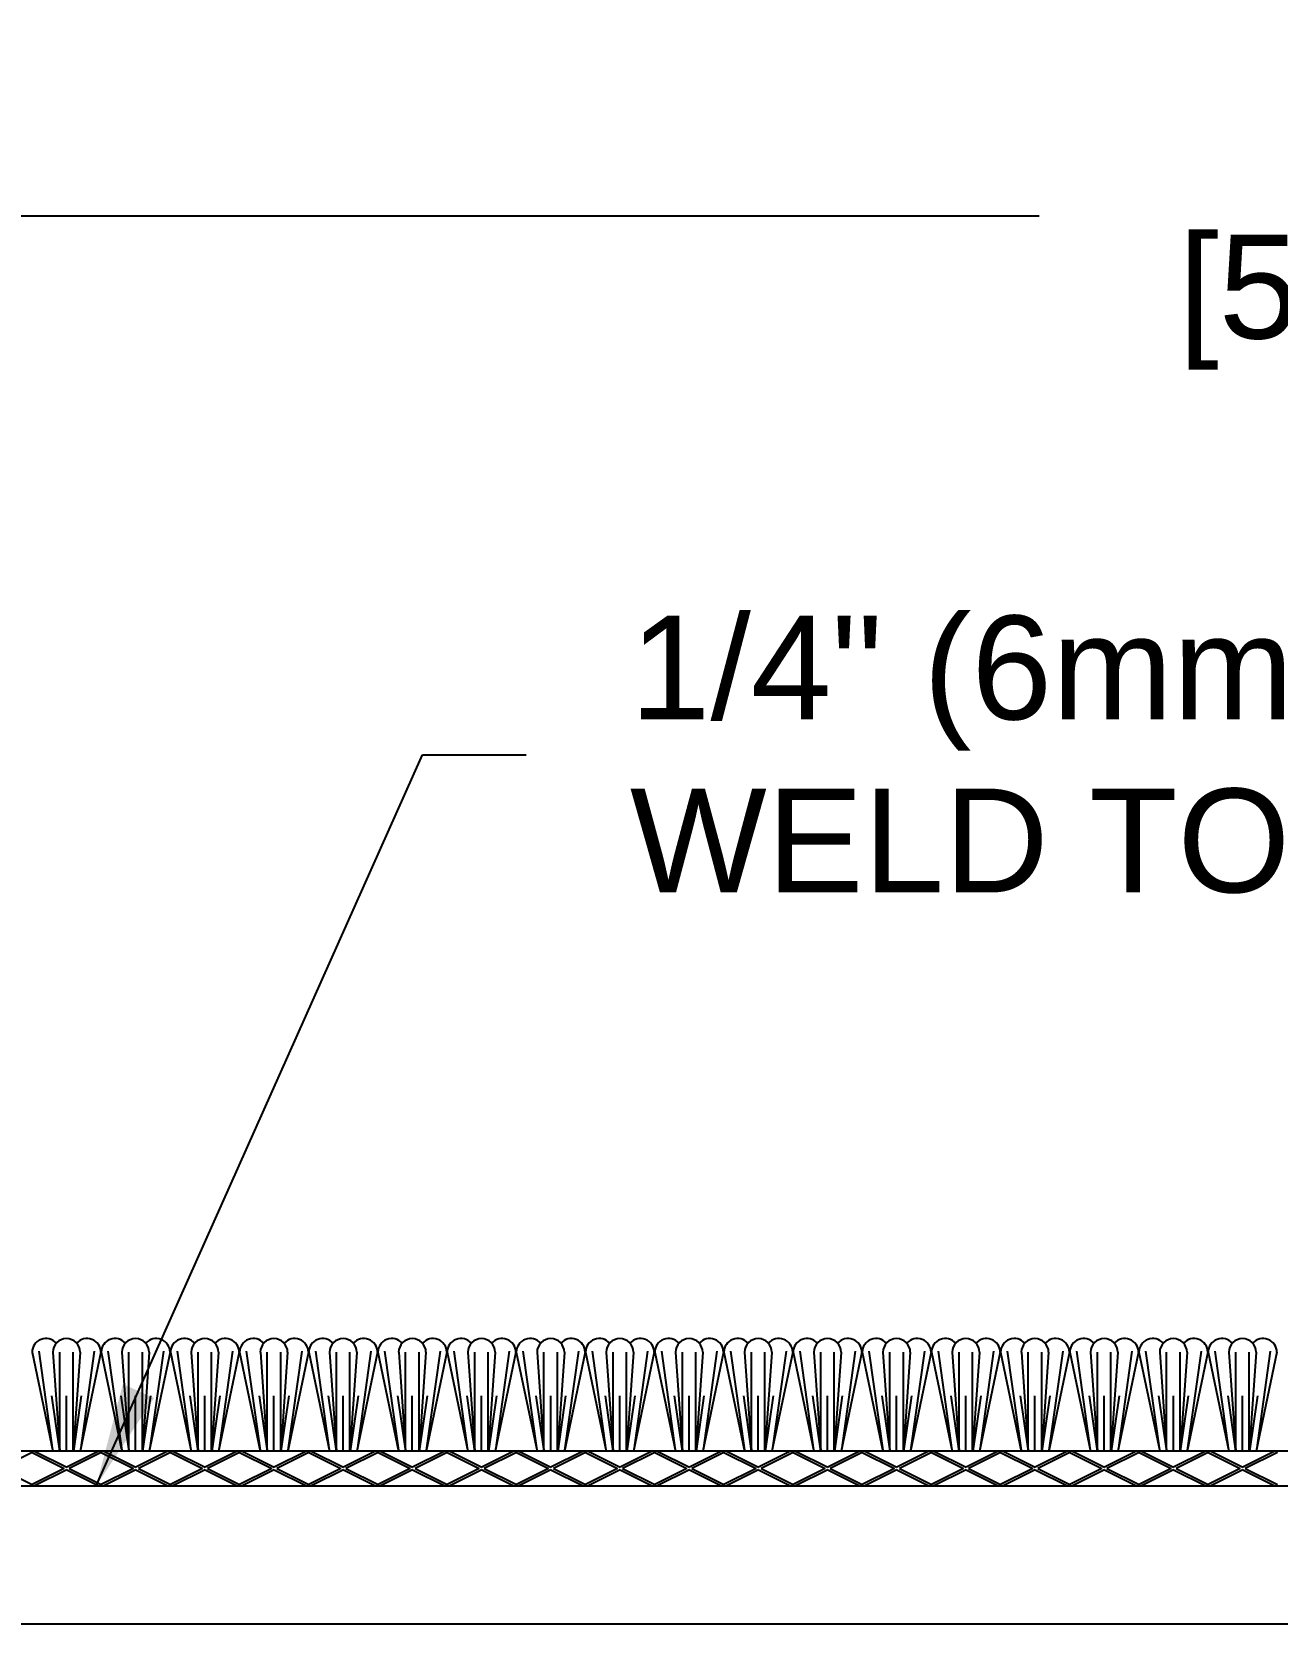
# Model space of a CAD drawing. Header units: inches. Extents: x -3.4 to 54.7, y -1.4 to 10.7.
# Drawn here: x 9.353 to 11.603, y 4.055 to 6.932 of the extents above; entities that cross this region are included whole.
import ezdxf

# ---------------------------------------------------------------- set-up
doc = ezdxf.new("R2010")
doc.units = ezdxf.units.IN
doc.header["$MEASUREMENT"] = 0
for name, color, linetype in [('Conditions', 1, 'Continuous'), ('Dimensions', 3, 'Continuous'), ('Metals', 7, 'Continuous'), ('Text', 2, 'Continuous')]:
    doc.layers.add(name, color=color, linetype=linetype)
doc.styles.add('ARIAL', font='arial.ttf')
doc.dimstyles.new('Arial', dxfattribs={"dimscale": 1.5, "dimtxt": 0.125, "dimasz": 0.125, "dimexe": 0.125, "dimexo": 0.125, "dimgap": 0.125, "dimtad": 0, "dimtih": 1, "dimtoh": 1, "dimdec": 4, "dimzin": 0, "dimdsep": 46, "dimlunit": 4, "dimtxsty": 'ARIAL', "dimcen": 0.125, "dimadec": 0, "dimazin": 0, "dimtfac": 1, "dimtdec": 4, "dimtofl": 0, "dimtmove": 0, "dimatfit": 3, "dimfxl": 0, "dimfrac": 2, "dimtolj": 1, "dimtzin": 0, "dimarcsym": 0})

# ---------------------------------------------------------------- blocks, each defined once
blk = doc.blocks.new('*D14')
at = {"layer": 'Defpoints', "color": 0}
for p in [(23.4536, 8.5789), (0.2542, 4.4823), (23.4536, 4.4823)]:
    blk.add_point(p, dxfattribs=at)
at = {"layer": 'Dimensions', "color": 0, "lineweight": -2}
for p, q in [((0.2542, 4.6698), (0.2542, 8.7664)), ((23.4536, 4.6698), (23.4536, 8.7664)), ((0.4417, 8.5789), (11.1225, 8.5789)), ((23.2661, 8.5789), (12.7065, 8.5789))]:
    blk.add_line(p, q, dxfattribs=at)
at = {"layer": 'Dimensions', "color": 0}
for points in [[(0.4417, 8.6101), (0.4417, 8.5476), (0.2542, 8.5789)], [(23.2661, 8.6101), (23.2661, 8.5476), (23.4536, 8.5789)]]:
    blk.add_solid(points, dxfattribs=at)
at = {"layer": 'Dimensions', "color": 0, "insert": (11.9145, 8.5789), "char_height": 0.1875, "attachment_point": 5, "style": 'ARIAL'}
blk.add_mtext('\\A1;1\'-11 3/16"\\P [589mm]', dxfattribs=at)
blk = doc.blocks.new('*D18')
at = {"layer": 'Defpoints', "color": 0}
for p in [(1.0001, 7.6035), (1.0001, 4.4773), (22.7077, 4.4773)]:
    blk.add_point(p, dxfattribs=at)
at = {"layer": 'Dimensions', "color": 0, "lineweight": -2}
for p, q in [((1.0001, 4.6648), (1.0001, 7.791)), ((22.7077, 4.6648), (22.7077, 7.791)), ((1.1876, 7.6035), (11.08, 7.6035)), ((22.5202, 7.6035), (12.6641, 7.6035))]:
    blk.add_line(p, q, dxfattribs=at)
at = {"layer": 'Dimensions', "color": 0}
for points in [[(1.1876, 7.6347), (1.1876, 7.5722), (1.0001, 7.6035)], [(22.5202, 7.6347), (22.5202, 7.5722), (22.7077, 7.6035)]]:
    blk.add_solid(points, dxfattribs=at)
at = {"layer": 'Dimensions', "color": 0, "insert": (11.872, 7.6035), "char_height": 0.1875, "attachment_point": 5, "style": 'ARIAL'}
blk.add_mtext('\\A1;1\'-9 11/16"\\P [551mm]', dxfattribs=at)
blk = doc.blocks.new('*D20')
at = {"layer": 'Defpoints', "color": 0}
for p in [(21.8539, 6.5998), (1.8539, 4.4773), (21.8539, 4.4773)]:
    blk.add_point(p, dxfattribs=at)
at = {"layer": 'Dimensions', "color": 0, "lineweight": -2}
for p, q in [((1.8539, 4.6648), (1.8539, 6.7873)), ((21.8539, 4.6648), (21.8539, 6.7873)), ((2.0414, 6.5998), (11.1732, 6.5998)), ((21.6664, 6.5998), (12.623, 6.5998))]:
    blk.add_line(p, q, dxfattribs=at)
at = {"layer": 'Dimensions', "color": 0}
for points in [[(2.0414, 6.631), (2.0414, 6.5685), (1.8539, 6.5998)], [(21.6664, 6.631), (21.6664, 6.5685), (21.8539, 6.5998)]]:
    blk.add_solid(points, dxfattribs=at)
at = {"layer": 'Dimensions', "color": 0, "insert": (11.8981, 6.5998), "char_height": 0.1875, "attachment_point": 5, "style": 'ARIAL'}
blk.add_mtext('\\A1;1\'-8"\\P [508mm]', dxfattribs=at)
blk = doc.blocks.new('*U31')
for p, q in [((20, 0.0625), (0, 0.0625)), ((7.5, 0.0603), (7.442, 0.0312)), ((7.5, 0.0603), (7.558, 0.0312)), ((7.5045, 0.0625), (7.5625, 0.0335)), ((7.6205, 0.0625), (7.5625, 0.0335)), ((7.625, 0.0603), (7.567, 0.0312)), ((7.625, 0.0603), (7.683, 0.0312)), ((7.6295, 0.0625), (7.6875, 0.0335)), ((7.7455, 0.0625), (7.6875, 0.0335)), ((7.75, 0.0603), (7.692, 0.0312)), ((7.75, 0.0603), (7.808, 0.0312)), ((7.7545, 0.0625), (7.8125, 0.0335)), ((7.8705, 0.0625), (7.8125, 0.0335)), ((7.875, 0.0603), (7.817, 0.0312)), ((7.875, 0.0603), (7.933, 0.0312)), ((7.8795, 0.0625), (7.9375, 0.0335)), ((7.9955, 0.0625), (7.9375, 0.0335)), ((8, 0.0603), (7.942, 0.0312)), ((8, 0.0603), (8.058, 0.0312)), ((8.0045, 0.0625), (8.0625, 0.0335)), ((8.1205, 0.0625), (8.0625, 0.0335)), ((8.125, 0.0603), (8.067, 0.0312)), ((8.125, 0.0603), (8.183, 0.0312)), ((8.1295, 0.0625), (8.1875, 0.0335)), ((8.2455, 0.0625), (8.1875, 0.0335)), ((8.25, 0.0603), (8.192, 0.0312)), ((8.25, 0.0603), (8.308, 0.0312)), ((8.2545, 0.0625), (8.3125, 0.0335)), ((8.3705, 0.0625), (8.3125, 0.0335)), ((8.375, 0.0603), (8.317, 0.0312)), ((8.375, 0.0603), (8.433, 0.0312)), ((8.3795, 0.0625), (8.4375, 0.0335)), ((8.4955, 0.0625), (8.4375, 0.0335)), ((8.5, 0.0603), (8.442, 0.0312)), ((8.5, 0.0603), (8.558, 0.0312)), ((8.5045, 0.0625), (8.5625, 0.0335)), ((8.6205, 0.0625), (8.5625, 0.0335)), ((8.625, 0.0603), (8.567, 0.0312)), ((8.625, 0.0603), (8.683, 0.0312)), ((8.6295, 0.0625), (8.6875, 0.0335)), ((8.7455, 0.0625), (8.6875, 0.0335)), ((8.75, 0.0603), (8.692, 0.0312)), ((8.75, 0.0603), (8.808, 0.0312)), ((8.7545, 0.0625), (8.8125, 0.0335)), ((8.8705, 0.0625), (8.8125, 0.0335)), ((8.875, 0.0603), (8.817, 0.0312)), ((8.875, 0.0603), (8.933, 0.0312)), ((8.8795, 0.0625), (8.9375, 0.0335)), ((8.9955, 0.0625), (8.9375, 0.0335)), ((9, 0.0603), (8.942, 0.0312)), ((9, 0.0603), (9.058, 0.0312)), ((9.0045, 0.0625), (9.0625, 0.0335)), ((9.1205, 0.0625), (9.0625, 0.0335)), ((9.125, 0.0603), (9.067, 0.0312)), ((9.125, 0.0603), (9.183, 0.0312)), ((9.1295, 0.0625), (9.1875, 0.0335)), ((9.2455, 0.0625), (9.1875, 0.0335)), ((9.25, 0.0603), (9.192, 0.0312)), ((9.25, 0.0603), (9.308, 0.0312)), ((9.2545, 0.0625), (9.3125, 0.0335)), ((9.3705, 0.0625), (9.3125, 0.0335)), ((9.375, 0.0603), (9.317, 0.0312)), ((9.375, 0.0603), (9.433, 0.0312)), ((9.3795, 0.0625), (9.4375, 0.0335)), ((9.4955, 0.0625), (9.4375, 0.0335)), ((9.5, 0.0603), (9.442, 0.0312)), ((9.5, 0.0603), (9.558, 0.0312)), ((9.5045, 0.0625), (9.5625, 0.0335)), ((9.6205, 0.0625), (9.5625, 0.0335)), ((9.625, 0.0603), (9.567, 0.0312)), ((9.625, 0.0603), (9.683, 0.0312)), ((9.6295, 0.0625), (9.6875, 0.0335)), ((9.7455, 0.0625), (9.6875, 0.0335)), ((9.75, 0.0603), (9.692, 0.0312)), ((7.442, 0.0312), (7.5, 0.0022)), ((7.558, 0.0312), (7.5, 0.0022)), ((7.5625, 0.029), (7.5045, 0)), ((7.5625, 0.029), (7.6205, 0)), ((7.567, 0.0312), (7.625, 0.0022)), ((7.683, 0.0312), (7.625, 0.0022)), ((7.6875, 0.029), (7.6295, 0)), ((7.6875, 0.029), (7.7455, 0)), ((7.692, 0.0312), (7.75, 0.0022)), ((7.808, 0.0312), (7.75, 0.0022)), ((7.8125, 0.029), (7.7545, 0)), ((7.8125, 0.029), (7.8705, 0)), ((7.817, 0.0312), (7.875, 0.0022)), ((7.933, 0.0312), (7.875, 0.0022)), ((7.9375, 0.029), (7.8795, 0)), ((7.9375, 0.029), (7.9955, 0)), ((7.942, 0.0312), (8, 0.0022)), ((8.058, 0.0312), (8, 0.0022)), ((8.0625, 0.029), (8.0045, 0)), ((8.0625, 0.029), (8.1205, 0)), ((8.067, 0.0312), (8.125, 0.0022)), ((8.183, 0.0312), (8.125, 0.0022)), ((8.1875, 0.029), (8.1295, 0)), ((8.1875, 0.029), (8.2455, 0)), ((8.192, 0.0312), (8.25, 0.0022)), ((8.308, 0.0312), (8.25, 0.0022)), ((8.3125, 0.029), (8.2545, 0)), ((8.3125, 0.029), (8.3705, 0)), ((8.317, 0.0312), (8.375, 0.0022)), ((8.433, 0.0312), (8.375, 0.0022)), ((8.4375, 0.029), (8.3795, 0)), ((8.4375, 0.029), (8.4955, 0)), ((8.442, 0.0312), (8.5, 0.0022)), ((8.558, 0.0312), (8.5, 0.0022)), ((8.5625, 0.029), (8.5045, 0)), ((8.5625, 0.029), (8.6205, 0)), ((8.567, 0.0312), (8.625, 0.0022)), ((8.683, 0.0312), (8.625, 0.0022)), ((8.6875, 0.029), (8.6295, 0)), ((8.6875, 0.029), (8.7455, 0)), ((8.692, 0.0312), (8.75, 0.0022)), ((8.808, 0.0312), (8.75, 0.0022)), ((8.8125, 0.029), (8.7545, 0)), ((8.8125, 0.029), (8.8705, 0)), ((8.817, 0.0312), (8.875, 0.0022)), ((8.933, 0.0312), (8.875, 0.0022)), ((8.9375, 0.029), (8.8795, 0)), ((8.9375, 0.029), (8.9955, 0)), ((8.942, 0.0312), (9, 0.0022)), ((9.058, 0.0312), (9, 0.0022)), ((9.0625, 0.029), (9.0045, 0)), ((9.0625, 0.029), (9.1205, 0)), ((9.067, 0.0312), (9.125, 0.0022)), ((9.183, 0.0312), (9.125, 0.0022)), ((9.1875, 0.029), (9.1295, 0)), ((9.1875, 0.029), (9.2455, 0)), ((9.192, 0.0312), (9.25, 0.0022)), ((9.308, 0.0312), (9.25, 0.0022)), ((9.3125, 0.029), (9.2545, 0)), ((9.3125, 0.029), (9.3705, 0)), ((9.317, 0.0312), (9.375, 0.0022)), ((9.433, 0.0312), (9.375, 0.0022)), ((9.4375, 0.029), (9.3795, 0)), ((9.4375, 0.029), (9.4955, 0)), ((9.442, 0.0312), (9.5, 0.0022)), ((9.558, 0.0312), (9.5, 0.0022)), ((9.5625, 0.029), (9.5045, 0)), ((9.5625, 0.029), (9.6205, 0)), ((9.567, 0.0312), (9.625, 0.0022)), ((9.683, 0.0312), (9.625, 0.0022)), ((9.6875, 0.029), (9.6295, 0)), ((9.6875, 0.029), (9.7455, 0)), ((9.692, 0.0312), (9.75, 0.0022)), ((0, 0), (20, 0))]:
    blk.add_line(p, q)
for points in [[(7.4999, 0.2412), (7.5373, 0.0625)], [(7.5119, 0.243), (7.5369, 0.0642)], [(7.5374, 0.2412), (7.5499, 0.0625)], [(7.5499, 0.0625), (7.5499, 0.2412)], [(7.5742, 0.0625), (7.5742, 0.2412)], [(7.5867, 0.2412), (7.5742, 0.0625)], [(7.6242, 0.2412), (7.5868, 0.0625)], [(7.6122, 0.243), (7.5872, 0.0642)], [(7.6249, 0.2412), (7.6623, 0.0625)], [(7.6369, 0.243), (7.6619, 0.0642)], [(7.6624, 0.2412), (7.6749, 0.0625)], [(7.6749, 0.0625), (7.6749, 0.2412)], [(7.6992, 0.0625), (7.6992, 0.2412)], [(7.7117, 0.2412), (7.6992, 0.0625)], [(7.7492, 0.2412), (7.7118, 0.0625)], [(7.7372, 0.243), (7.7122, 0.0642)], [(7.7499, 0.2412), (7.7873, 0.0625)], [(7.7619, 0.243), (7.7869, 0.0642)], [(7.7874, 0.2412), (7.7999, 0.0625)], [(7.7999, 0.0625), (7.7999, 0.2412)], [(7.8242, 0.0625), (7.8242, 0.2412)], [(7.8367, 0.2412), (7.8242, 0.0625)], [(7.8742, 0.2412), (7.8368, 0.0625)], [(7.8622, 0.243), (7.8372, 0.0642)], [(7.8749, 0.2412), (7.9123, 0.0625)], [(7.8869, 0.243), (7.9119, 0.0642)], [(7.9124, 0.2412), (7.9249, 0.0625)], [(7.9249, 0.0625), (7.9249, 0.2412)], [(7.9492, 0.0625), (7.9492, 0.2412)], [(7.9617, 0.2412), (7.9492, 0.0625)], [(7.9992, 0.2412), (7.9618, 0.0625)], [(7.9872, 0.243), (7.9622, 0.0642)], [(7.9999, 0.2412), (8.0373, 0.0625)], [(8.0119, 0.243), (8.0369, 0.0642)], [(8.0374, 0.2412), (8.0499, 0.0625)], [(8.0499, 0.0625), (8.0499, 0.2412)], [(8.0742, 0.0625), (8.0742, 0.2412)], [(8.0867, 0.2412), (8.0742, 0.0625)], [(8.1242, 0.2412), (8.0868, 0.0625)], [(8.1122, 0.243), (8.0872, 0.0642)], [(8.1249, 0.2412), (8.1623, 0.0625)], [(8.1369, 0.243), (8.1619, 0.0642)], [(8.1624, 0.2412), (8.1749, 0.0625)], [(8.1749, 0.0625), (8.1749, 0.2412)], [(8.1992, 0.0625), (8.1992, 0.2412)], [(8.2117, 0.2412), (8.1992, 0.0625)], [(8.2492, 0.2412), (8.2118, 0.0625)], [(8.2372, 0.243), (8.2122, 0.0642)], [(8.2499, 0.2412), (8.2873, 0.0625)], [(8.2619, 0.243), (8.2869, 0.0642)], [(8.2874, 0.2412), (8.2999, 0.0625)], [(8.2999, 0.0625), (8.2999, 0.2412)], [(8.3242, 0.0625), (8.3242, 0.2412)], [(8.3367, 0.2412), (8.3242, 0.0625)], [(8.3742, 0.2412), (8.3368, 0.0625)], [(8.3622, 0.243), (8.3372, 0.0642)], [(8.3749, 0.2412), (8.4123, 0.0625)], [(8.3869, 0.243), (8.4119, 0.0642)], [(8.4124, 0.2412), (8.4249, 0.0625)], [(8.4249, 0.0625), (8.4249, 0.2412)], [(8.4492, 0.0625), (8.4492, 0.2412)], [(8.4617, 0.2412), (8.4492, 0.0625)], [(8.4992, 0.2412), (8.4618, 0.0625)], [(8.4872, 0.243), (8.4622, 0.0642)], [(8.4999, 0.2412), (8.5373, 0.0625)], [(8.5119, 0.243), (8.5369, 0.0642)], [(8.5374, 0.2412), (8.5499, 0.0625)], [(8.5499, 0.0625), (8.5499, 0.2412)], [(8.5742, 0.0625), (8.5742, 0.2412)], [(8.5867, 0.2412), (8.5742, 0.0625)], [(8.6242, 0.2412), (8.5868, 0.0625)], [(8.6122, 0.243), (8.5872, 0.0642)], [(8.6249, 0.2412), (8.6623, 0.0625)], [(8.6369, 0.243), (8.6619, 0.0642)], [(8.6624, 0.2412), (8.6749, 0.0625)], [(8.6749, 0.0625), (8.6749, 0.2412)], [(8.6992, 0.0625), (8.6992, 0.2412)], [(8.7117, 0.2412), (8.6992, 0.0625)], [(8.7492, 0.2412), (8.7118, 0.0625)], [(8.7372, 0.243), (8.7122, 0.0642)], [(8.7499, 0.2412), (8.7873, 0.0625)], [(8.7619, 0.243), (8.7869, 0.0642)], [(8.7874, 0.2412), (8.7999, 0.0625)], [(8.7999, 0.0625), (8.7999, 0.2412)], [(8.8242, 0.0625), (8.8242, 0.2412)], [(8.8367, 0.2412), (8.8242, 0.0625)], [(8.8742, 0.2412), (8.8368, 0.0625)], [(8.8622, 0.243), (8.8372, 0.0642)], [(8.8749, 0.2412), (8.9123, 0.0625)], [(8.8869, 0.243), (8.9119, 0.0642)], [(8.9124, 0.2412), (8.9249, 0.0625)], [(8.9249, 0.0625), (8.9249, 0.2412)], [(8.9492, 0.0625), (8.9492, 0.2412)], [(8.9617, 0.2412), (8.9492, 0.0625)], [(8.9992, 0.2412), (8.9618, 0.0625)], [(8.9872, 0.243), (8.9622, 0.0642)], [(8.9999, 0.2412), (9.0373, 0.0625)], [(9.0119, 0.243), (9.0369, 0.0642)], [(9.0374, 0.2412), (9.0499, 0.0625)], [(9.0499, 0.0625), (9.0499, 0.2412)], [(9.0742, 0.0625), (9.0742, 0.2412)], [(9.0867, 0.2412), (9.0742, 0.0625)], [(9.1242, 0.2412), (9.0868, 0.0625)], [(9.1122, 0.243), (9.0872, 0.0642)], [(9.1249, 0.2412), (9.1623, 0.0625)], [(9.1369, 0.243), (9.1619, 0.0642)], [(9.1624, 0.2412), (9.1749, 0.0625)], [(9.1749, 0.0625), (9.1749, 0.2412)], [(9.1992, 0.0625), (9.1992, 0.2412)], [(9.2117, 0.2412), (9.1992, 0.0625)], [(9.2492, 0.2412), (9.2118, 0.0625)], [(9.2372, 0.243), (9.2122, 0.0642)], [(9.2499, 0.2412), (9.2873, 0.0625)], [(9.2619, 0.243), (9.2869, 0.0642)], [(9.2874, 0.2412), (9.2999, 0.0625)], [(9.2999, 0.0625), (9.2999, 0.2412)], [(9.3242, 0.0625), (9.3242, 0.2412)], [(9.3367, 0.2412), (9.3242, 0.0625)], [(9.3742, 0.2412), (9.3368, 0.0625)], [(9.3622, 0.243), (9.3372, 0.0642)], [(9.3749, 0.2412), (9.4123, 0.0625)], [(9.3869, 0.243), (9.4119, 0.0642)], [(9.4124, 0.2412), (9.4249, 0.0625)], [(9.4249, 0.0625), (9.4249, 0.2412)], [(9.4492, 0.0625), (9.4492, 0.2412)], [(9.4617, 0.2412), (9.4492, 0.0625)], [(9.4992, 0.2412), (9.4618, 0.0625)], [(9.4872, 0.243), (9.4622, 0.0642)], [(9.4999, 0.2412), (9.5373, 0.0625)], [(9.5119, 0.243), (9.5369, 0.0642)], [(9.5374, 0.2412), (9.5499, 0.0625)], [(9.5499, 0.0625), (9.5499, 0.2412)], [(9.5742, 0.0625), (9.5742, 0.2412)], [(9.5867, 0.2412), (9.5742, 0.0625)], [(9.6242, 0.2412), (9.5868, 0.0625)], [(9.6122, 0.243), (9.5872, 0.0642)], [(9.6249, 0.2412), (9.6623, 0.0625)], [(9.6369, 0.243), (9.6619, 0.0642)], [(9.6624, 0.2412), (9.6749, 0.0625)], [(9.6749, 0.0625), (9.6749, 0.2412)], [(9.6992, 0.0625), (9.6992, 0.2412)], [(9.7117, 0.2412), (9.6992, 0.0625)], [(9.7492, 0.2412), (9.7118, 0.0625)], [(9.7372, 0.243), (9.7122, 0.0642)], [(7.5352, 0.1625), (7.5495, 0.0625)], [(7.562, 0.0625), (7.562, 0.1625)], [(7.5889, 0.1625), (7.5746, 0.0625)], [(7.6602, 0.1625), (7.6745, 0.0625)], [(7.687, 0.0625), (7.687, 0.1625)], [(7.7139, 0.1625), (7.6996, 0.0625)], [(7.7852, 0.1625), (7.7995, 0.0625)], [(7.812, 0.0625), (7.812, 0.1625)], [(7.8389, 0.1625), (7.8246, 0.0625)], [(7.9102, 0.1625), (7.9245, 0.0625)], [(7.937, 0.0625), (7.937, 0.1625)], [(7.9639, 0.1625), (7.9496, 0.0625)], [(8.0352, 0.1625), (8.0495, 0.0625)], [(8.062, 0.0625), (8.062, 0.1625)], [(8.0889, 0.1625), (8.0746, 0.0625)], [(8.1602, 0.1625), (8.1745, 0.0625)], [(8.187, 0.0625), (8.187, 0.1625)], [(8.2139, 0.1625), (8.1996, 0.0625)], [(8.2852, 0.1625), (8.2995, 0.0625)], [(8.312, 0.0625), (8.312, 0.1625)], [(8.3389, 0.1625), (8.3246, 0.0625)], [(8.4102, 0.1625), (8.4245, 0.0625)], [(8.437, 0.0625), (8.437, 0.1625)], [(8.4639, 0.1625), (8.4496, 0.0625)], [(8.5352, 0.1625), (8.5495, 0.0625)], [(8.562, 0.0625), (8.562, 0.1625)], [(8.5889, 0.1625), (8.5746, 0.0625)], [(8.6602, 0.1625), (8.6745, 0.0625)], [(8.687, 0.0625), (8.687, 0.1625)], [(8.7139, 0.1625), (8.6996, 0.0625)], [(8.7852, 0.1625), (8.7995, 0.0625)], [(8.812, 0.0625), (8.812, 0.1625)], [(8.8389, 0.1625), (8.8246, 0.0625)], [(8.9102, 0.1625), (8.9245, 0.0625)], [(8.937, 0.0625), (8.937, 0.1625)], [(8.9639, 0.1625), (8.9496, 0.0625)], [(9.0352, 0.1625), (9.0495, 0.0625)], [(9.062, 0.0625), (9.062, 0.1625)], [(9.0889, 0.1625), (9.0746, 0.0625)], [(9.1602, 0.1625), (9.1745, 0.0625)], [(9.187, 0.0625), (9.187, 0.1625)], [(9.2139, 0.1625), (9.1996, 0.0625)], [(9.2852, 0.1625), (9.2995, 0.0625)], [(9.312, 0.0625), (9.312, 0.1625)], [(9.3389, 0.1625), (9.3246, 0.0625)], [(9.4102, 0.1625), (9.4245, 0.0625)], [(9.437, 0.0625), (9.437, 0.1625)], [(9.4639, 0.1625), (9.4496, 0.0625)], [(9.5352, 0.1625), (9.5495, 0.0625)], [(9.562, 0.0625), (9.562, 0.1625)], [(9.5889, 0.1625), (9.5746, 0.0625)], [(9.6602, 0.1625), (9.6745, 0.0625)], [(9.687, 0.0625), (9.687, 0.1625)], [(9.7139, 0.1625), (9.6996, 0.0625)]]:
    blk.add_lwpolyline(points)
for centre, radius, start, end in [((7.5249, 0.2412), 0.025, 41.211, 180), ((7.562, 0.2412), 0.0247, 0, 180), ((7.5992, 0.2412), 0.025, 0, 138.789), ((7.6499, 0.2412), 0.025, 41.211, 180), ((7.687, 0.2412), 0.0247, 0, 180), ((7.7242, 0.2412), 0.025, 0, 138.789), ((7.7749, 0.2412), 0.025, 41.211, 180), ((7.812, 0.2412), 0.0247, 0, 180), ((7.8492, 0.2412), 0.025, 0, 138.789), ((7.8999, 0.2412), 0.025, 41.211, 180), ((7.937, 0.2412), 0.0247, 0, 180), ((7.9742, 0.2412), 0.025, 0, 138.789), ((8.0249, 0.2412), 0.025, 41.211, 180), ((8.062, 0.2412), 0.0247, 0, 180), ((8.0992, 0.2412), 0.025, 0, 138.789), ((8.1499, 0.2412), 0.025, 41.211, 180), ((8.187, 0.2412), 0.0247, 0, 180), ((8.2242, 0.2412), 0.025, 0, 138.789), ((8.2749, 0.2412), 0.025, 41.211, 180), ((8.312, 0.2412), 0.0247, 0, 180), ((8.3492, 0.2412), 0.025, 0, 138.789), ((8.3999, 0.2412), 0.025, 41.211, 180), ((8.437, 0.2412), 0.0247, 0, 180), ((8.4742, 0.2412), 0.025, 0, 138.789), ((8.5249, 0.2412), 0.025, 41.211, 180), ((8.562, 0.2412), 0.0247, 0, 180), ((8.5992, 0.2412), 0.025, 0, 138.789), ((8.6499, 0.2412), 0.025, 41.211, 180), ((8.687, 0.2412), 0.0247, 0, 180), ((8.7242, 0.2412), 0.025, 0, 138.789), ((8.7749, 0.2412), 0.025, 41.211, 180), ((8.812, 0.2412), 0.0247, 0, 180), ((8.8492, 0.2412), 0.025, 0, 138.789), ((8.8999, 0.2412), 0.025, 41.211, 180), ((8.937, 0.2412), 0.0247, 0, 180), ((8.9742, 0.2412), 0.025, 0, 138.789), ((9.0249, 0.2412), 0.025, 41.211, 180), ((9.062, 0.2412), 0.0247, 0, 180), ((9.0992, 0.2412), 0.025, 0, 138.789), ((9.1499, 0.2412), 0.025, 41.211, 180), ((9.187, 0.2412), 0.0247, 0, 180), ((9.2242, 0.2412), 0.025, 0, 138.789), ((9.2749, 0.2412), 0.025, 41.211, 180), ((9.312, 0.2412), 0.0247, 0, 180), ((9.3492, 0.2412), 0.025, 0, 138.789), ((9.3999, 0.2412), 0.025, 41.211, 180), ((9.437, 0.2412), 0.0247, 0, 180), ((9.4742, 0.2412), 0.025, 0, 138.789), ((9.5249, 0.2412), 0.025, 41.211, 180), ((9.562, 0.2412), 0.0247, 0, 180), ((9.5992, 0.2412), 0.025, 0, 138.789), ((9.6499, 0.2412), 0.025, 41.211, 180), ((9.687, 0.2412), 0.0247, 0, 180), ((9.7242, 0.2412), 0.025, 0, 138.789)]:
    blk.add_arc(centre, radius, start, end)

msp = doc.modelspace()

# ---------------------------------------------------------------- linework, layer by layer
at = {"layer": 'Metals'}
msp.add_lwpolyline([(1.85386, 4.30483), (21.85386, 4.30483), (21.85386, 4.05483), (1.85386, 4.05483)], close=True, dxfattribs=at)

# ---------------------------------------------------------------- block references
at = {"layer": 'Conditions'}
msp.add_blockref('*U31', (1.85386, 4.30483), dxfattribs=at)

# ---------------------------------------------------------------- texts
at = {"layer": 'Text', "insert": (10.43398, 5.6259), "char_height": 0.1875, "width": 4.0266462, "attachment_point": 4, "style": 'ARIAL'}
msp.add_mtext('1/4" (6mm) ALUMINUM PLATE,\\PWELD TO AB1X316', dxfattribs=at)

# ---------------------------------------------------------------- dimensions: what is measured, and where the dimension line sits
at = {"layer": 'Dimensions'}
for base, p1, p2, picture, middle in [((23.45356, 8.5789), (0.25417, 4.48233), (23.45356, 4.48233), '*D14', (11.91448, 8.5789)), ((1.00008, 7.60348), (22.70765, 4.47733), (1.00008, 4.47733), '*D18', (11.87205, 7.60348)), ((21.85386, 6.59979), (1.85386, 4.47733), (21.85386, 4.47733), '*D20', (11.8981, 6.59979))]:
    dim = msp.add_linear_dim(base=base, p1=p1, p2=p2, dimstyle='Arial', override={"dimpost": '\\X'}, dxfattribs=at)
    dim.commit()
    dim.dimension.update_dxf_attribs({"geometry": picture, "text_midpoint": middle, "dimtype": 160})

# ---------------------------------------------------------------- leaders
at = {"layer": 'Text', "annotation_type": 0, "has_hookline": 1, "hookline_direction": 0, "text_width": 3.67978}
msp.add_leader([(9.46974, 4.30483), (10.05898, 5.6259), (10.24648, 5.6259)], dimstyle='Arial', override={"dimgap": 0.125, "dimtad": 0}, dxfattribs=at)

doc.saveas('drawing.dxf')
